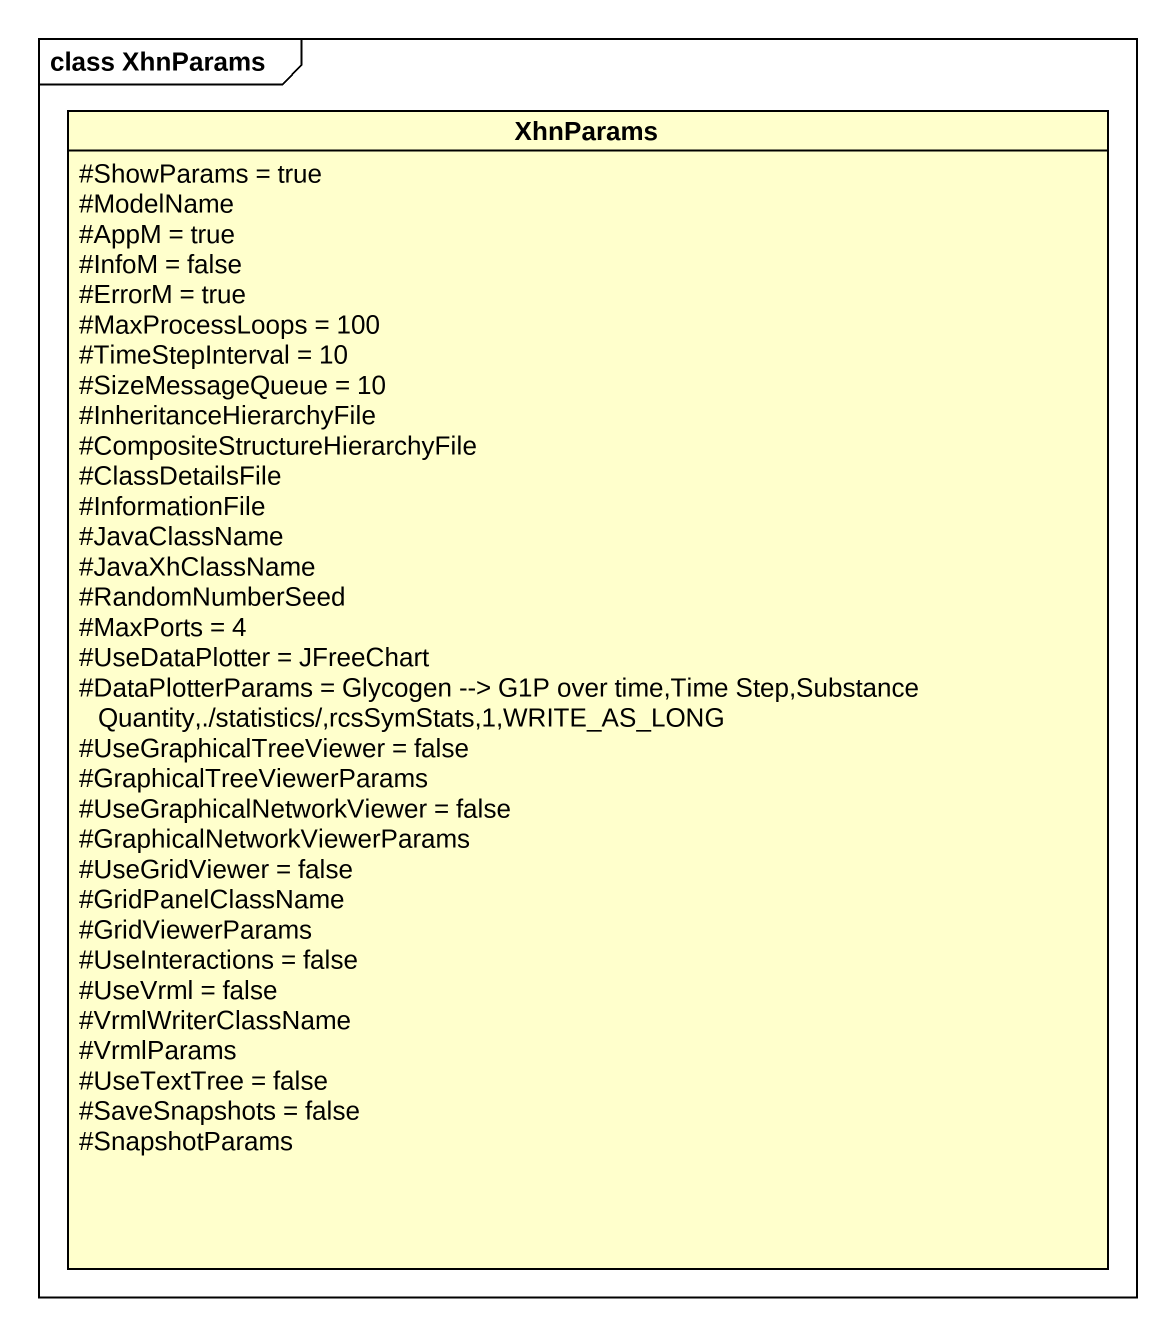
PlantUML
@startuml
mainframe class XhnParams
hide circle
hide empty members
skinparam classAttributeIconSize 0
class XhnParams {
  #ShowParams = true
  #ModelName
  #AppM = true
  #InfoM = false
  #ErrorM = true
  #MaxProcessLoops = 100
  #TimeStepInterval = 10
  #SizeMessageQueue = 10
  #InheritanceHierarchyFile
  #CompositeStructureHierarchyFile
  #ClassDetailsFile
  #InformationFile
  #JavaClassName
  #JavaXhClassName
  #RandomNumberSeed
  #MaxPorts = 4
  #UseDataPlotter = JFreeChart
  #DataPlotterParams = Glycogen --> G1P over time,Time Step,Substance Quantity,./statistics/,rcsSymStats,1,WRITE_AS_LONG
  #UseGraphicalTreeViewer = false
  #GraphicalTreeViewerParams
  #UseGraphicalNetworkViewer = false
  #GraphicalNetworkViewerParams
  #UseGridViewer = false
  #GridPanelClassName
  #GridViewerParams
  #UseInteractions = false
  #UseVrml = false
  #VrmlWriterClassName
  #VrmlParams
  #UseTextTree = false
  #SaveSnapshots = false
  #SnapshotParams
}
@enduml
